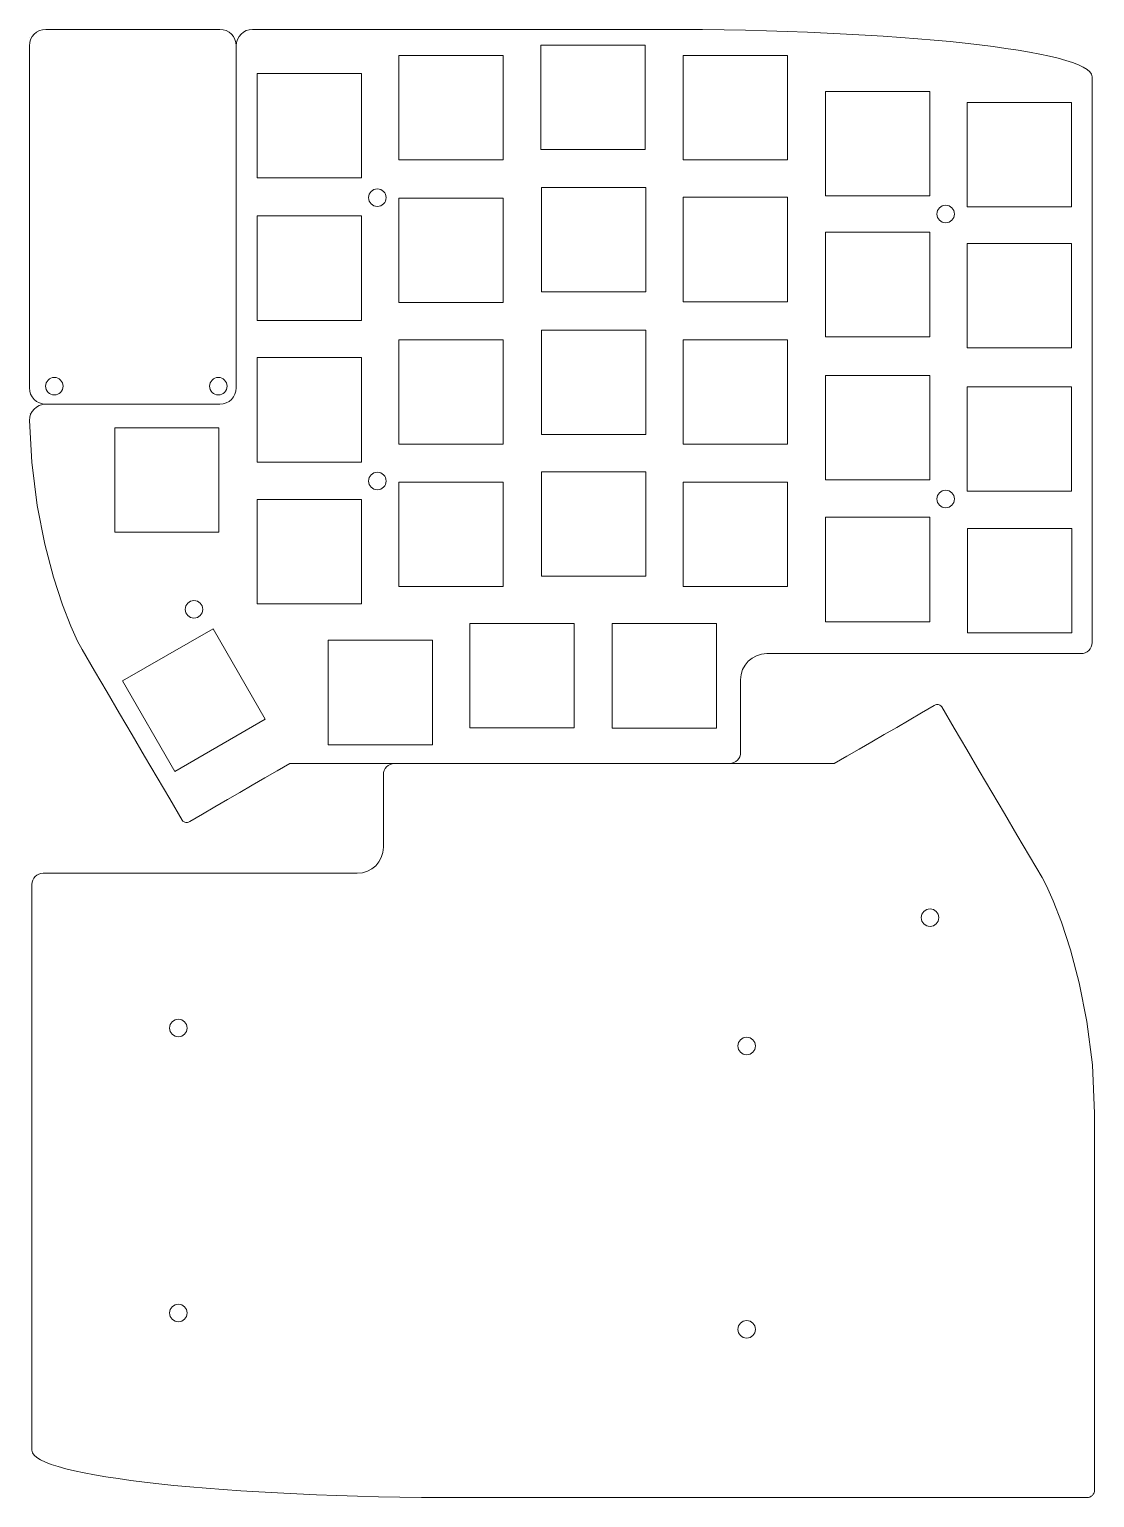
# Model space of a CAD drawing. Header units: inches. Extents: x 0 to 549, y -220 to 384.
# Drawn here: x 198.1 to 340.9, y -220.1 to -23.3 of the extents above; entities that cross this region are included whole.
import ezdxf

# ---------------------------------------------------------------- set-up
doc = ezdxf.new("R2010")
doc.units = ezdxf.units.IN
doc.header["$MEASUREMENT"] = 0
doc.layers.add('_U+30EC_U+30A4_U+30E4_U+30FC 1', color=7, linetype='Continuous')

# ---------------------------------------------------------------- blocks, each defined once
blk = doc.blocks.new('block 5')
at = {"layer": '_U+30EC_U+30A4_U+30E4_U+30FC 1', "lineweight": 0}
for points in [[(228.8, -87.43), (242.8, -87.43)], [(228.8, -97), (228.8, -87.43)], [(242.8, -87.43), (242.8, -101.43)], [(228.8, -101.43), (228.8, -97)], [(242.8, -101.43), (228.8, -101.43)]]:
    blk.add_lwpolyline(points, dxfattribs=at)
blk = doc.blocks.new('block 6')
at = {"layer": '_U+30EC_U+30A4_U+30E4_U+30FC 1', "lineweight": 0}
for points in [[(276.4, -17.57), (290.4, -17.57)], [(276.4, -31.57), (276.4, -17.57)], [(290.4, -17.57), (290.4, -31.57)], [(290.4, -31.57), (276.4, -31.57)]]:
    blk.add_lwpolyline(points, dxfattribs=at)
blk = doc.blocks.new('block 7')
at = {"layer": '_U+30EC_U+30A4_U+30E4_U+30FC 1', "lineweight": 0}
for points in [[(276.4, -36.48), (290.4, -36.48)], [(276.4, -50.47), (276.4, -36.48)], [(290.4, -36.48), (290.4, -50.47)], [(290.4, -50.47), (276.4, -50.47)]]:
    blk.add_lwpolyline(points, dxfattribs=at)

msp = doc.modelspace()

# ---------------------------------------------------------------- linework, layer by layer
at = {"layer": '_U+30EC_U+30A4_U+30E4_U+30FC 1', "lineweight": 0}
for points in [[(223.62, -23.27), (200.27, -23.27)], [(282.38, -23.27), (228.01, -23.27)], [(198.07, -24.32), (198.07, -24.32)], [(198.07, -71.33), (198.07, -25.47)], [(225.82, -71.33), (225.82, -25.48)], [(280.66, -39.39), (266.66, -39.39), (266.66, -25.39), (280.66, -25.39), (280.66, -39.39)], [(261.63, -40.78), (247.63, -40.78), (247.63, -26.78), (261.63, -26.78), (261.63, -40.78)], [(299.74, -40.78), (285.74, -40.78), (285.74, -26.78), (299.74, -26.78), (299.74, -40.78)], [(242.63, -43.18), (228.63, -43.18), (228.63, -29.18), (242.63, -29.18), (242.63, -43.18)], [(340.59, -29.62), (340.59, -105.47)], [(318.83, -45.58), (304.83, -45.58), (304.83, -31.58), (318.83, -31.58), (318.83, -45.58)], [(280.73, -58.48), (266.73, -58.48), (266.73, -44.48), (280.73, -44.48), (280.73, -58.48)], [(261.63, -59.88), (247.63, -59.88), (247.63, -45.88), (261.63, -45.88), (261.63, -59.88)], [(299.73, -59.78), (285.73, -59.78), (285.73, -45.78), (299.73, -45.78), (299.73, -59.78)], [(242.63, -62.29), (228.63, -62.29), (228.63, -48.29), (242.63, -48.29), (242.63, -62.29)], [(318.83, -64.48), (304.83, -64.48), (304.83, -50.48), (318.83, -50.48), (318.83, -64.48)], [(261.63, -78.89), (247.63, -78.89), (247.63, -64.89), (261.63, -64.89), (261.63, -78.89)], [(280.73, -77.58), (266.73, -77.58), (266.73, -63.58), (280.73, -63.58), (280.73, -77.58)], [(299.73, -78.88), (285.73, -78.88), (285.73, -64.88), (299.73, -64.88), (299.73, -78.88)], [(242.63, -81.28), (228.63, -81.28), (228.63, -67.28), (242.63, -67.28), (242.63, -81.28)], [(318.82, -83.68), (304.82, -83.68), (304.82, -69.68), (318.82, -69.68), (318.82, -83.68)], [(337.83, -85.19), (323.83, -85.19), (323.83, -71.19), (337.83, -71.19), (337.83, -85.19)], [(198.07, -74.78), (198.07, -74.78)], [(200.27, -73.53), (223.62, -73.53)], [(198.07, -75.73), (198.38, -81.28), (199.13, -87.12), (200.14, -92.29), (201.31, -96.73), (202.5, -100.41), (203.62, -103.27), (204.53, -105.29), (205.13, -106.42)], [(223.49, -90.68), (209.53, -90.68), (209.53, -76.68), (223.49, -76.68), (223.49, -90.68)], [(280.73, -96.58), (266.73, -96.58), (266.73, -82.58), (280.73, -82.58), (280.73, -96.58)], [(261.63, -97.98), (247.63, -97.98), (247.63, -83.98), (261.63, -83.98), (261.63, -97.98)], [(299.73, -97.98), (285.73, -97.98), (285.73, -83.98), (299.73, -83.98), (299.73, -97.98)], [(242.63, -100.29), (228.63, -100.29), (228.63, -86.29), (242.63, -86.29), (242.63, -100.29)], [(318.83, -102.68), (304.83, -102.68), (304.83, -88.68), (318.83, -88.68), (318.83, -102.68)], [(337.88, -104.18), (323.88, -104.18), (323.88, -90.18), (337.88, -90.18), (337.88, -104.18)], [(229.7, -115.75), (217.57, -122.75), (210.57, -110.62), (222.7, -103.62), (229.7, -115.75)], [(271.13, -116.93), (257.13, -116.93), (257.13, -102.93), (271.13, -102.93), (271.13, -116.93)], [(252.13, -119.18), (238.13, -119.18), (238.13, -105.18), (252.13, -105.18), (252.13, -119.18)], [(205.13, -106.42), (206.81, -109.28), (208.49, -112.14), (210.17, -115), (211.85, -117.86), (213.53, -120.72), (215.22, -123.59), (216.9, -126.45), (218.58, -129.31)], [(296.95, -106.97), (339.09, -106.97)], [(293.45, -110.47), (293.45, -120.22)], [(319.41, -113.94), (317.73, -114.91), (316.06, -115.88), (314.38, -116.85), (312.7, -117.82), (311.03, -118.79), (309.35, -119.76), (307.68, -120.73), (306, -121.7)], [(320.42, -114.08), (320.32, -113.96), (320.17, -113.87), (320.06, -113.82), (319.95, -113.78), (319.84, -113.78), (319.72, -113.79), (319.59, -113.84), (319.41, -113.94)], [(333.87, -136.97), (332.19, -134.11), (330.51, -131.25), (328.83, -128.39), (327.14, -125.53), (325.46, -122.67), (323.78, -119.81), (322.1, -116.94), (320.42, -114.08)], [(219.59, -129.46), (221.27, -128.49), (222.94, -127.52), (224.62, -126.54), (226.29, -125.57), (227.97, -124.6), (229.64, -123.63), (231.32, -122.66), (232.99, -121.69)], [(233, -121.7), (291.95, -121.7)], [(306, -121.7), (291.95, -121.7)], [(245.54, -132.92), (245.54, -123.17)], [(218.58, -129.31), (218.67, -129.43), (218.82, -129.52), (218.94, -129.57), (219.04, -129.61), (219.16, -129.61), (219.28, -129.6), (219.41, -129.56), (219.59, -129.46)], [(242.04, -136.42), (199.9, -136.42)], [(340.62, -162.11), (339.87, -156.27), (338.85, -151.1), (337.69, -146.66), (336.49, -142.98), (335.38, -140.12), (334.47, -138.1), (333.87, -136.97)], [(198.4, -213.77), (198.4, -137.92)], [(340.93, -168.61), (340.62, -162.11)], [(340.93, -167.66), (340.93, -167.66)], [(340.93, -168.61), (340.93, -219.07)], [(340.93, -168.61), (340.93, -168.61)], [(256.61, -220.12), (339.88, -220.12)]]:
    msp.add_lwpolyline(points, dxfattribs=at)
for points in [[(200.27, -23.27), (199.05, -23.27), (198.07, -24.25), (198.07, -25.47)], [(225.82, -25.47), (225.82, -24.25), (224.83, -23.27), (223.62, -23.27)], [(228.01, -23.27), (226.8, -23.27), (225.82, -24.25), (225.82, -25.47)], [(340.59, -29.62), (340.59, -26.11), (314.56, -23.27), (282.38, -23.27)], [(198.07, -71.33), (198.07, -72.54), (199.05, -73.53), (200.27, -73.53)], [(223.62, -73.53), (224.83, -73.53), (225.82, -72.54), (225.82, -71.33)], [(200.27, -73.53), (199.04, -73.53), (198.07, -74.5), (198.07, -75.73)], [(340.59, -105.47), (340.59, -106.3), (339.92, -106.97), (339.09, -106.97)], [(293.45, -110.47), (293.45, -108.54), (295.02, -106.97), (296.95, -106.97)], [(245.54, -123.2), (245.54, -122.37), (246.22, -121.7), (247.04, -121.7)], [(293.45, -120.2), (293.45, -121.02), (292.78, -121.7), (291.95, -121.7)], [(245.54, -132.92), (245.54, -134.85), (243.98, -136.42), (242.04, -136.42)], [(198.4, -137.92), (198.4, -137.09), (199.08, -136.42), (199.9, -136.42)], [(198.4, -213.77), (198.4, -217.28), (224.44, -220.12), (256.61, -220.12)], [(340.93, -219.07), (340.93, -219.65), (340.46, -220.12), (339.88, -220.12)]]:
    msp.add_open_spline(points, degree=3, dxfattribs=at)
for points in [[(245.92, -45.83), (245.92, -45.18), (245.39, -44.65), (244.74, -44.65), (244.09, -44.65), (243.57, -45.18), (243.57, -45.83), (243.57, -46.47), (244.09, -47), (244.74, -47), (245.39, -47), (245.92, -46.47), (245.92, -45.83)], [(322.12, -48.03), (322.12, -47.38), (321.59, -46.85), (320.94, -46.85), (320.29, -46.85), (319.77, -47.38), (319.77, -48.03), (319.77, -48.67), (320.29, -49.2), (320.94, -49.2), (321.59, -49.2), (322.12, -48.67), (322.12, -48.03)], [(202.59, -71.11), (202.59, -70.47), (202.06, -69.94), (201.41, -69.94), (200.76, -69.94), (200.24, -70.47), (200.24, -71.11), (200.24, -71.76), (200.76, -72.29), (201.41, -72.29), (202.06, -72.29), (202.59, -71.76), (202.59, -71.11)], [(224.59, -71.11), (224.59, -70.47), (224.06, -69.94), (223.41, -69.94), (222.76, -69.94), (222.24, -70.47), (222.24, -71.11), (222.24, -71.76), (222.76, -72.29), (223.41, -72.29), (224.06, -72.29), (224.59, -71.76), (224.59, -71.11)], [(245.92, -83.83), (245.92, -83.18), (245.39, -82.65), (244.74, -82.65), (244.09, -82.65), (243.57, -83.18), (243.57, -83.83), (243.57, -84.47), (244.09, -85), (244.74, -85), (245.39, -85), (245.92, -84.47), (245.92, -83.83)], [(322.12, -86.23), (322.12, -85.58), (321.59, -85.05), (320.94, -85.05), (320.29, -85.05), (319.77, -85.58), (319.77, -86.23), (319.77, -86.87), (320.29, -87.4), (320.94, -87.4), (321.59, -87.4), (322.12, -86.87), (322.12, -86.23)], [(221.32, -101.03), (221.32, -100.38), (220.79, -99.85), (220.14, -99.85), (219.49, -99.85), (218.97, -100.38), (218.97, -101.03), (218.97, -101.67), (219.49, -102.2), (220.14, -102.2), (220.79, -102.2), (221.32, -101.67), (221.32, -101.03)], [(317.68, -142.36), (317.68, -143.01), (318.21, -143.54), (318.86, -143.54), (319.5, -143.54), (320.03, -143.01), (320.03, -142.36), (320.03, -141.72), (319.5, -141.19), (318.86, -141.19), (318.21, -141.19), (317.68, -141.72), (317.68, -142.36)], [(216.88, -157.16), (216.88, -157.81), (217.41, -158.34), (218.06, -158.34), (218.7, -158.34), (219.23, -157.81), (219.23, -157.16), (219.23, -156.52), (218.7, -155.99), (218.06, -155.99), (217.41, -155.99), (216.88, -156.52), (216.88, -157.16)], [(293.08, -159.56), (293.08, -160.21), (293.61, -160.74), (294.26, -160.74), (294.9, -160.74), (295.43, -160.21), (295.43, -159.56), (295.43, -158.92), (294.9, -158.39), (294.26, -158.39), (293.61, -158.39), (293.08, -158.92), (293.08, -159.56)], [(216.88, -195.36), (216.88, -196.01), (217.41, -196.54), (218.06, -196.54), (218.7, -196.54), (219.23, -196.01), (219.23, -195.36), (219.23, -194.72), (218.7, -194.19), (218.06, -194.19), (217.41, -194.19), (216.88, -194.72), (216.88, -195.36)], [(293.08, -197.56), (293.08, -198.21), (293.61, -198.74), (294.26, -198.74), (294.9, -198.74), (295.43, -198.21), (295.43, -197.56), (295.43, -196.92), (294.9, -196.39), (294.26, -196.39), (293.61, -196.39), (293.08, -196.92), (293.08, -197.56)]]:
    msp.add_open_spline(points, degree=3, knots=[0, 0, 0, 0, 1, 1, 1, 2, 2, 2, 3, 3, 3, 4, 4, 4, 4], dxfattribs=at)

# ---------------------------------------------------------------- block references
at = {"layer": '_U+30EC_U+30A4_U+30E4_U+30FC 1'}
for name in ['block 6', 'block 7', 'block 5']:
    msp.add_blockref(name, (47.43, -15.51), dxfattribs=at)

doc.saveas('drawing.dxf')
